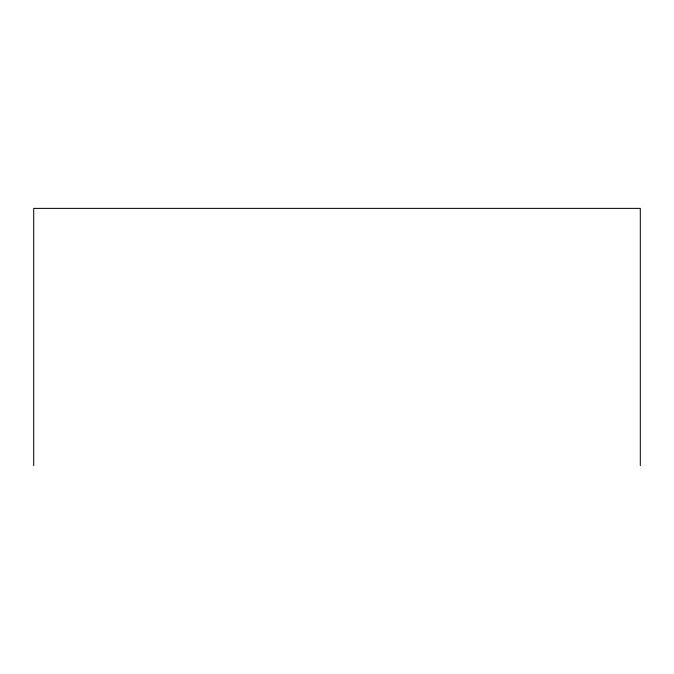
<?xml version="1.0" encoding="UTF-8"?>
<svg xmlns="http://www.w3.org/2000/svg" width="674" height="674" viewBox="0 0 674 674"><rect width="100%" height="100%" fill="white"/><g stroke="black" fill="none" stroke-linecap="round" stroke-linejoin="round"><path stroke-width="1.01" d="M640.3 465.616L640.3 208.384L33.7 208.384L33.7 465.616"/></g></svg>
